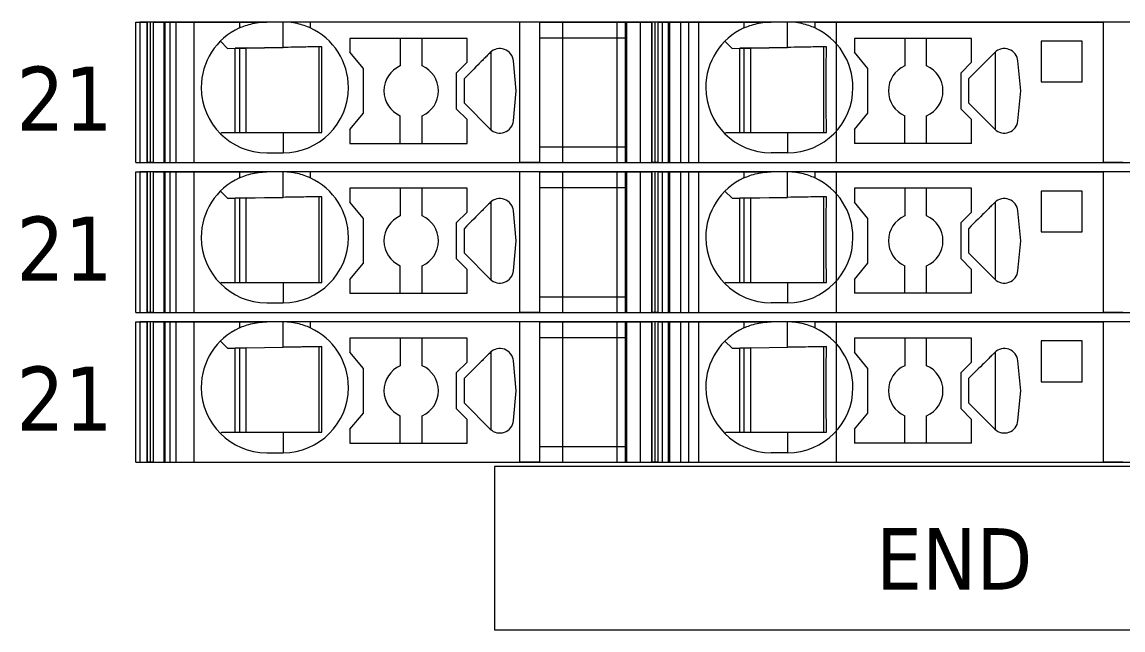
# Model space of a CAD drawing. Header units: millimetres. Extents: x 0 to 1680, y 0 to 1188.
# Drawn here: x 868.68 to 909.05, y 258.7 to 281 of the extents above; entities that cross this region are included whole.
import ezdxf
from ezdxf.enums import TextEntityAlignment as Align

# ---------------------------------------------------------------- set-up
doc = ezdxf.new("R2010")
doc.units = ezdxf.units.MM
for name, color, linetype, lineweight in [('EPLAN100', 7, 'Continuous', 13), ('EPLAN108', 5, 'Continuous', 9), ('EPLAN309', 5, 'Continuous', 5), ('EPLAN493', 5, 'Continuous', 5), ('MAIN-1', 7, 'Continuous', 5), ('MAIN-2', 7, 'Continuous', 5)]:
    doc.layers.add(name, color=color, linetype=linetype, lineweight=lineweight)
doc.styles.add('Tahoma', font='')
doc.styles.get('Tahoma').set_extended_font_data('Tahoma')

# ---------------------------------------------------------------- blocks, each defined once
blk = doc.blocks.new('EPLSYM_LibrarySPECIAL_Symbol12_Variant0_Placement8_47')
at = {"layer": 'EPLAN309', "lineweight": 13, "ltscale": 16}
blk.add_lwpolyline([(0, -5.15), (68.15, -5.15), (68.15, 0), (0, 0)], close=True, dxfattribs=at)
at = {"layer": 'EPLAN493', "color": 5, "style": 'Tahoma'}
blk.add_attdef('17_20450', text='', height=2.3478, dxfattribs=at).set_placement((0, -21.83478), align=Align.MIDDLE_RIGHT)
blk = doc.blocks.new('EPLSYM_LibrarySPECIAL_Symbol12_Variant0_Placement8_48')
at = {"layer": 'EPLAN309', "lineweight": 13, "ltscale": 16}
blk.add_lwpolyline([(0, -5.15), (68.15, -5.15), (68.15, 0), (0, 0)], close=True, dxfattribs=at)
at = {"layer": 'EPLAN493', "color": 5, "style": 'Tahoma'}
blk.add_attdef('17_20450', text='', height=2.3478, dxfattribs=at).set_placement((0, -21.83478), align=Align.MIDDLE_RIGHT)
blk = doc.blocks.new('EPLSYM_LibrarySPECIAL_Symbol12_Variant0_Placement8_49')
at = {"layer": 'EPLAN309', "lineweight": 13, "ltscale": 16}
blk.add_lwpolyline([(0, -5.15), (68.15, -5.15), (68.15, 0), (0, 0)], close=True, dxfattribs=at)
at = {"layer": 'EPLAN493', "color": 5, "style": 'Tahoma'}
blk.add_attdef('17_20450', text='', height=2.3478, dxfattribs=at).set_placement((0, -21.83478), align=Align.MIDDLE_RIGHT)

msp = doc.modelspace()

# ---------------------------------------------------------------- linework, layer by layer
at = {"layer": 'EPLAN100', "lineweight": 0, "ltscale": 6}
msp.add_lwpolyline([(886, 258.7), (924, 258.7), (924, 264.7), (886, 264.7)], close=True, dxfattribs=at)
at = {"layer": 'MAIN-1'}
for p, q in [((872.85, 281), (873.284, 281)), ((872.85, 275.85), (872.85, 281)), ((873.393, 281), (873.284, 281)), ((873.284, 275.85), (873.284, 281)), ((873.501, 281), (873.393, 281)), ((873.393, 275.85), (873.393, 281)), ((873.501, 281), (876.65, 281)), ((873.501, 275.85), (873.501, 281)), ((876.65, 281), (877.65, 281)), ((876.65, 281), (876.65, 280.782)), ((877.346, 280.981), (877.421, 280.989)), ((877.421, 280.989), (877.497, 280.995)), ((877.497, 280.995), (877.573, 280.999)), ((877.573, 280.999), (877.65, 281)), ((878.25, 281), (877.65, 281)), ((878.327, 280.999), (878.25, 281)), ((879.25, 281), (878.25, 281)), ((878.25, 280.068), (878.25, 281)), ((878.403, 280.995), (878.327, 280.999)), ((878.479, 280.989), (878.403, 280.995)), ((878.554, 280.981), (878.479, 280.989)), ((886.932, 281), (879.25, 281)), ((879.25, 281), (879.25, 280.782)), ((887.65, 281), (886.932, 281)), ((886.932, 275.85), (886.932, 281)), ((887.65, 281), (890.8, 281)), ((887.65, 281), (887.65, 275.85)), ((890.8, 281), (891.35, 281)), ((890.8, 281), (890.8, 275.85)), ((891.35, 281), (891.784, 281)), ((891.35, 281), (891.35, 275.85)), ((891.893, 281), (891.784, 281)), ((891.784, 275.85), (891.784, 281)), ((892.001, 281), (891.893, 281)), ((891.893, 275.85), (891.893, 281)), ((892.001, 281), (895.15, 281)), ((892.001, 275.85), (892.001, 281)), ((895.15, 281), (896.15, 281)), ((895.15, 281), (895.15, 280.782)), ((895.846, 280.981), (895.921, 280.989)), ((895.921, 280.989), (895.997, 280.995)), ((895.997, 280.995), (896.073, 280.999)), ((896.073, 280.999), (896.15, 281)), ((896.75, 281), (896.15, 281)), ((896.827, 280.999), (896.75, 281)), ((897.75, 281), (896.75, 281)), ((896.75, 280.068), (896.75, 281)), ((896.903, 280.995), (896.827, 280.999)), ((896.979, 280.989), (896.903, 280.995)), ((897.054, 280.981), (896.979, 280.989)), ((897.75, 281), (908.332, 281)), ((897.75, 281), (897.75, 280.782)), ((909.05, 281), (908.332, 281)), ((908.332, 275.85), (908.332, 281)), ((876.65, 280.782), (876.702, 280.805)), ((876.702, 280.805), (876.756, 280.827)), ((876.756, 280.827), (876.813, 280.849)), ((876.813, 280.849), (876.872, 280.87)), ((876.872, 280.87), (876.933, 280.89)), ((876.933, 280.89), (876.997, 280.909)), ((876.997, 280.909), (877.063, 280.927)), ((877.063, 280.927), (877.131, 280.943)), ((877.131, 280.943), (877.201, 280.958)), ((877.201, 280.958), (877.272, 280.97)), ((877.272, 280.97), (877.346, 280.981)), ((878.628, 280.97), (878.554, 280.981)), ((878.699, 280.958), (878.628, 280.97)), ((878.769, 280.943), (878.699, 280.958)), ((878.837, 280.927), (878.769, 280.943)), ((878.903, 280.909), (878.837, 280.927)), ((878.967, 280.89), (878.903, 280.909)), ((879.028, 280.87), (878.967, 280.89)), ((879.087, 280.849), (879.028, 280.87)), ((879.144, 280.827), (879.087, 280.849)), ((879.198, 280.805), (879.144, 280.827)), ((879.25, 280.782), (879.198, 280.805)), ((895.15, 280.782), (895.202, 280.805)), ((895.202, 280.805), (895.256, 280.827)), ((895.256, 280.827), (895.313, 280.849)), ((895.313, 280.849), (895.372, 280.87)), ((895.372, 280.87), (895.433, 280.89)), ((895.433, 280.89), (895.497, 280.909)), ((895.497, 280.909), (895.563, 280.927)), ((895.563, 280.927), (895.631, 280.943)), ((895.631, 280.943), (895.701, 280.958)), ((895.701, 280.958), (895.772, 280.97)), ((895.772, 280.97), (895.846, 280.981)), ((897.128, 280.97), (897.054, 280.981)), ((897.199, 280.958), (897.128, 280.97)), ((897.269, 280.943), (897.199, 280.958)), ((897.337, 280.927), (897.269, 280.943)), ((897.403, 280.909), (897.337, 280.927)), ((897.467, 280.89), (897.403, 280.909)), ((897.528, 280.87), (897.467, 280.89)), ((897.587, 280.849), (897.528, 280.87)), ((897.644, 280.827), (897.587, 280.849)), ((897.698, 280.805), (897.644, 280.827)), ((897.75, 280.782), (897.698, 280.805)), ((875.953, 280.297), (876.217, 280.033)), ((880.7, 280.4), (880.7, 279.889)), ((885, 280.4), (880.7, 280.4)), ((882.55, 280.4), (882.55, 279.392)), ((883.35, 279.392), (883.35, 280.4)), ((885, 279.529), (885, 280.4)), ((887.65, 280.425), (890.8, 280.425)), ((894.453, 280.297), (894.717, 280.033)), ((899.2, 280.4), (899.2, 279.889)), ((903.5, 280.4), (899.2, 280.4)), ((901.05, 280.4), (901.05, 279.392)), ((901.85, 279.392), (901.85, 280.4)), ((903.5, 279.529), (903.5, 280.4)), ((906.05, 280.3), (906.05, 278.8)), ((907.55, 280.3), (906.05, 280.3)), ((907.55, 278.8), (907.55, 280.3)), ((876.217, 280.033), (878.25, 280.068)), ((876.5, 276.95), (876.5, 280.038)), ((876.65, 280.04), (876.65, 276.95)), ((876.9, 276.95), (876.9, 280.045)), ((878.345, 280.07), (878.25, 280.068)), ((878.438, 280.071), (878.345, 280.07)), ((878.53, 280.073), (878.438, 280.071)), ((878.618, 280.075), (878.53, 280.073)), ((878.703, 280.076), (878.618, 280.075)), ((878.786, 280.077), (878.703, 280.076)), ((878.865, 280.079), (878.786, 280.077)), ((878.943, 280.08), (878.865, 280.079)), ((879.017, 280.081), (878.943, 280.08)), ((879.09, 280.082), (879.017, 280.081)), ((879.16, 280.084), (879.09, 280.082)), ((879.229, 280.085), (879.16, 280.084)), ((879.297, 280.086), (879.229, 280.085)), ((879.363, 280.087), (879.297, 280.086)), ((879.428, 280.088), (879.363, 280.087)), ((879.491, 280.089), (879.428, 280.088)), ((879.554, 280.09), (879.491, 280.089)), ((879.615, 280.091), (879.554, 280.09)), ((879.579, 276.95), (879.579, 280.091)), ((879.676, 280.092), (879.615, 280.091)), ((879.673, 279.803), (879.674, 279.877)), ((879.673, 279.727), (879.673, 279.803)), ((879.674, 279.877), (879.675, 279.95)), ((879.675, 279.95), (879.676, 280.022)), ((879.676, 280.022), (879.676, 280.092)), ((881.2, 279.293), (880.7, 279.889)), ((885.752, 279.785), (885.721, 279.753)), ((885.784, 279.816), (885.752, 279.785)), ((885.815, 279.847), (885.784, 279.816)), ((885.846, 279.879), (885.815, 279.847)), ((885.867, 279.898), (885.867, 277.052)), ((894.717, 280.033), (896.75, 280.068)), ((895, 276.95), (895, 280.038)), ((895.15, 280.04), (895.15, 276.95)), ((895.4, 276.95), (895.4, 280.045)), ((896.87, 280.07), (896.75, 280.068)), ((896.987, 280.072), (896.87, 280.07)), ((897.1, 280.074), (896.987, 280.072)), ((897.209, 280.076), (897.1, 280.074)), ((897.313, 280.078), (897.209, 280.076)), ((897.412, 280.079), (897.313, 280.078)), ((897.507, 280.081), (897.412, 280.079)), ((897.599, 280.083), (897.507, 280.081)), ((897.688, 280.084), (897.599, 280.083)), ((897.774, 280.086), (897.688, 280.084)), ((897.858, 280.087), (897.774, 280.086)), ((897.94, 280.088), (897.858, 280.087)), ((898.02, 280.09), (897.94, 280.088)), ((898.099, 280.091), (898.02, 280.09)), ((898.079, 276.95), (898.079, 280.091)), ((898.176, 280.092), (898.099, 280.091)), ((898.173, 279.803), (898.174, 279.877)), ((898.173, 279.727), (898.173, 279.803)), ((898.174, 279.877), (898.175, 279.95)), ((898.175, 279.95), (898.176, 280.022)), ((898.176, 280.022), (898.176, 280.092)), ((899.7, 279.293), (899.2, 279.889)), ((904.252, 279.785), (904.221, 279.753)), ((904.284, 279.816), (904.252, 279.785)), ((904.315, 279.847), (904.284, 279.816)), ((904.346, 279.879), (904.315, 279.847)), ((904.367, 279.898), (904.367, 277.052)), ((879.669, 279.317), (879.67, 279.404)), ((879.67, 279.488), (879.671, 279.57)), ((879.67, 279.404), (879.67, 279.488)), ((879.671, 279.57), (879.672, 279.649)), ((879.672, 279.649), (879.673, 279.727)), ((884.6, 279.129), (885, 279.529)), ((885.402, 279.434), (885.323, 279.356)), ((885.443, 279.475), (885.402, 279.434)), ((885.483, 279.515), (885.443, 279.475)), ((885.521, 279.553), (885.483, 279.515)), ((885.558, 279.59), (885.521, 279.553)), ((885.594, 279.626), (885.558, 279.59)), ((885.627, 279.659), (885.594, 279.626)), ((885.658, 279.691), (885.627, 279.659)), ((885.69, 279.722), (885.658, 279.691)), ((885.721, 279.753), (885.69, 279.722)), ((886.802, 278.475), (886.698, 279.572)), ((898.169, 279.317), (898.17, 279.404)), ((898.17, 279.488), (898.171, 279.57)), ((898.17, 279.404), (898.17, 279.488)), ((898.171, 279.57), (898.172, 279.649)), ((898.172, 279.649), (898.173, 279.727)), ((903.1, 279.129), (903.5, 279.529)), ((903.902, 279.434), (903.823, 279.356)), ((903.943, 279.475), (903.902, 279.434)), ((903.983, 279.515), (903.943, 279.475)), ((904.021, 279.553), (903.983, 279.515)), ((904.058, 279.59), (904.021, 279.553)), ((904.094, 279.626), (904.058, 279.59)), ((904.127, 279.659), (904.094, 279.626)), ((904.158, 279.691), (904.127, 279.659)), ((904.19, 279.722), (904.158, 279.691)), ((904.221, 279.753), (904.19, 279.722)), ((905.302, 278.475), (905.198, 279.572)), ((879.667, 278.931), (879.668, 279.034)), ((879.668, 279.132), (879.669, 279.226)), ((879.668, 279.034), (879.668, 279.132)), ((879.669, 279.226), (879.669, 279.317)), ((881.2, 277.657), (881.2, 279.293)), ((884.6, 279.129), (884.6, 277.821)), ((884.986, 279.018), (884.9, 278.932)), ((885.072, 279.104), (884.986, 279.018)), ((885.158, 279.19), (885.072, 279.104)), ((885.242, 279.274), (885.158, 279.19)), ((885.323, 279.356), (885.242, 279.274)), ((898.167, 278.931), (898.168, 279.034)), ((898.168, 279.132), (898.169, 279.226)), ((898.168, 279.034), (898.168, 279.132)), ((898.169, 279.226), (898.169, 279.317)), ((899.7, 277.657), (899.7, 279.293)), ((903.1, 279.129), (903.1, 277.821)), ((903.486, 279.018), (903.4, 278.932)), ((903.572, 279.104), (903.486, 279.018)), ((903.658, 279.19), (903.572, 279.104)), ((903.742, 279.274), (903.658, 279.19)), ((903.823, 279.356), (903.742, 279.274)), ((879.667, 278.824), (879.667, 278.931)), ((879.667, 278.713), (879.667, 278.824)), ((879.667, 278.6), (879.667, 278.713)), ((879.667, 278.479), (879.667, 278.6)), ((884.9, 278.802), (884.9, 278.932)), ((884.9, 278.671), (884.9, 278.802)), ((884.9, 278.54), (884.9, 278.671)), ((898.167, 278.824), (898.167, 278.931)), ((898.167, 278.713), (898.167, 278.824)), ((898.167, 278.6), (898.167, 278.713)), ((898.167, 278.479), (898.167, 278.6)), ((903.4, 278.802), (903.4, 278.932)), ((903.4, 278.671), (903.4, 278.802)), ((903.4, 278.54), (903.4, 278.671)), ((906.05, 278.8), (907.55, 278.8)), ((879.667, 278.361), (879.667, 278.479)), ((879.667, 278.247), (879.667, 278.361)), ((879.668, 278.138), (879.667, 278.247)), ((884.9, 278.41), (884.9, 278.54)), ((884.9, 278.279), (884.9, 278.41)), ((884.9, 278.148), (884.9, 278.279)), ((886.698, 277.378), (886.802, 278.475)), ((898.167, 278.361), (898.167, 278.479)), ((898.167, 278.247), (898.167, 278.361)), ((898.168, 278.138), (898.167, 278.247)), ((903.4, 278.41), (903.4, 278.54)), ((903.4, 278.279), (903.4, 278.41)), ((903.4, 278.148), (903.4, 278.279)), ((905.198, 277.378), (905.302, 278.475)), ((879.668, 278.034), (879.668, 278.138)), ((879.669, 277.934), (879.668, 278.034)), ((879.669, 277.839), (879.669, 277.934)), ((879.67, 277.748), (879.669, 277.839)), ((885, 277.421), (884.6, 277.821)), ((884.9, 278.018), (884.9, 278.148)), ((884.9, 278.018), (885.846, 277.071)), ((898.168, 278.034), (898.168, 278.138)), ((898.169, 277.934), (898.168, 278.034)), ((898.169, 277.839), (898.169, 277.934)), ((898.17, 277.748), (898.169, 277.839)), ((903.5, 277.421), (903.1, 277.821)), ((903.4, 278.018), (903.4, 278.148)), ((903.4, 278.018), (904.346, 277.071)), ((879.671, 277.659), (879.67, 277.748)), ((879.672, 277.573), (879.671, 277.659)), ((879.672, 277.49), (879.672, 277.573)), ((879.673, 277.408), (879.672, 277.49)), ((879.674, 277.329), (879.673, 277.408)), ((880.7, 277.061), (881.2, 277.657)), ((882.55, 276.55), (882.55, 277.558)), ((883.35, 276.55), (883.35, 277.558)), ((885, 276.55), (885, 277.421)), ((898.171, 277.659), (898.17, 277.748)), ((898.172, 277.573), (898.171, 277.659)), ((898.172, 277.49), (898.172, 277.573)), ((898.173, 277.408), (898.172, 277.49)), ((898.174, 277.329), (898.173, 277.408)), ((899.2, 277.061), (899.7, 277.657)), ((901.05, 276.55), (901.05, 277.558)), ((901.85, 276.55), (901.85, 277.558)), ((903.5, 276.55), (903.5, 277.421)), ((876, 276.95), (875.953, 276.903)), ((876, 276.95), (878.25, 276.95)), ((878.25, 276.95), (878.342, 276.95)), ((878.25, 276.95), (878.25, 276.2)), ((878.342, 276.95), (878.433, 276.95)), ((878.433, 276.95), (878.523, 276.95)), ((878.523, 276.95), (878.61, 276.95)), ((878.61, 276.95), (878.695, 276.95)), ((878.695, 276.95), (878.778, 276.95)), ((878.778, 276.95), (878.858, 276.95)), ((878.858, 276.95), (878.936, 276.95)), ((878.936, 276.95), (879.011, 276.95)), ((879.011, 276.95), (879.085, 276.95)), ((879.085, 276.95), (879.157, 276.95)), ((879.157, 276.95), (879.226, 276.95)), ((879.226, 276.95), (879.295, 276.95)), ((879.295, 276.95), (879.361, 276.95)), ((879.361, 276.95), (879.427, 276.95)), ((879.427, 276.95), (879.491, 276.95)), ((879.491, 276.95), (879.555, 276.95)), ((879.555, 276.95), (879.617, 276.95)), ((879.617, 276.95), (879.678, 276.95)), ((879.675, 277.25), (879.674, 277.329)), ((879.676, 277.174), (879.675, 277.25)), ((879.676, 277.098), (879.676, 277.174)), ((879.677, 277.024), (879.676, 277.098)), ((879.678, 276.95), (879.677, 277.024)), ((880.7, 277.061), (880.7, 276.55)), ((894.5, 276.95), (894.453, 276.903)), ((894.5, 276.95), (896.75, 276.95)), ((896.75, 276.95), (896.842, 276.95)), ((896.75, 276.95), (896.75, 276.2)), ((896.842, 276.95), (896.933, 276.95)), ((896.933, 276.95), (897.023, 276.95)), ((897.023, 276.95), (897.11, 276.95)), ((897.11, 276.95), (897.195, 276.95)), ((897.195, 276.95), (897.278, 276.95)), ((897.278, 276.95), (897.358, 276.95)), ((897.358, 276.95), (897.436, 276.95)), ((897.436, 276.95), (897.511, 276.95)), ((897.511, 276.95), (897.585, 276.95)), ((897.585, 276.95), (897.657, 276.95)), ((897.657, 276.95), (897.726, 276.95)), ((897.726, 276.95), (897.795, 276.95)), ((897.795, 276.95), (897.861, 276.95)), ((897.861, 276.95), (897.927, 276.95)), ((897.927, 276.95), (897.991, 276.95)), ((897.991, 276.95), (898.055, 276.95)), ((898.055, 276.95), (898.117, 276.95)), ((898.117, 276.95), (898.178, 276.95)), ((898.175, 277.25), (898.174, 277.329)), ((898.176, 277.174), (898.175, 277.25)), ((898.176, 277.098), (898.176, 277.174)), ((898.177, 277.024), (898.176, 277.098)), ((898.178, 276.95), (898.177, 277.024)), ((899.2, 277.061), (899.2, 276.55)), ((880.7, 276.55), (885, 276.55)), ((903.5, 276.55), (899.2, 276.55)), ((877.65, 276.2), (878.25, 276.2)), ((887.65, 276.425), (890.8, 276.425)), ((896.75, 276.2), (896.15, 276.2)), ((872.85, 275.85), (873.284, 275.85)), ((873.393, 275.85), (873.284, 275.85)), ((873.501, 275.85), (873.393, 275.85)), ((873.501, 275.85), (886.932, 275.85)), ((887.65, 275.85), (886.932, 275.85)), ((887.65, 275.85), (890.8, 275.85)), ((890.8, 275.85), (891.35, 275.85)), ((891.35, 275.85), (891.784, 275.85)), ((891.893, 275.85), (891.784, 275.85)), ((892.001, 275.85), (891.893, 275.85)), ((892.001, 275.85), (908.332, 275.85)), ((909.05, 275.85), (908.332, 275.85)), ((872.85, 275.5), (873.284, 275.5)), ((872.85, 270.35), (872.85, 275.5)), ((873.393, 275.5), (873.284, 275.5)), ((873.284, 270.35), (873.284, 275.5)), ((873.501, 275.5), (873.393, 275.5)), ((873.393, 270.35), (873.393, 275.5)), ((873.501, 275.5), (876.65, 275.5)), ((873.501, 270.35), (873.501, 275.5)), ((876.65, 275.5), (877.65, 275.5)), ((876.65, 275.5), (876.65, 275.282)), ((876.756, 275.327), (876.813, 275.349)), ((876.813, 275.349), (876.872, 275.37)), ((876.872, 275.37), (876.933, 275.39)), ((876.933, 275.39), (876.997, 275.409)), ((876.997, 275.409), (877.063, 275.427)), ((877.063, 275.427), (877.131, 275.443)), ((877.131, 275.443), (877.201, 275.458)), ((877.201, 275.458), (877.272, 275.47)), ((877.272, 275.47), (877.346, 275.481)), ((877.346, 275.481), (877.421, 275.489)), ((877.421, 275.489), (877.497, 275.495)), ((877.497, 275.495), (877.573, 275.499)), ((877.573, 275.499), (877.65, 275.5)), ((878.25, 275.5), (877.65, 275.5)), ((878.327, 275.499), (878.25, 275.5)), ((879.25, 275.5), (878.25, 275.5)), ((878.25, 274.568), (878.25, 275.5)), ((878.403, 275.495), (878.327, 275.499)), ((878.479, 275.489), (878.403, 275.495)), ((878.554, 275.481), (878.479, 275.489)), ((878.628, 275.47), (878.554, 275.481)), ((878.699, 275.458), (878.628, 275.47)), ((878.769, 275.443), (878.699, 275.458)), ((878.837, 275.427), (878.769, 275.443)), ((878.903, 275.409), (878.837, 275.427)), ((878.967, 275.39), (878.903, 275.409)), ((879.028, 275.37), (878.967, 275.39)), ((879.087, 275.349), (879.028, 275.37)), ((879.144, 275.327), (879.087, 275.349)), ((886.932, 275.5), (879.25, 275.5)), ((879.25, 275.5), (879.25, 275.282)), ((887.65, 275.5), (886.932, 275.5)), ((886.932, 270.35), (886.932, 275.5)), ((887.65, 275.5), (890.8, 275.5)), ((887.65, 275.5), (887.65, 270.35)), ((890.8, 275.5), (891.35, 275.5)), ((890.8, 275.5), (890.8, 270.35)), ((891.35, 275.5), (891.784, 275.5)), ((891.35, 275.5), (891.35, 270.35)), ((891.893, 275.5), (891.784, 275.5)), ((891.784, 270.35), (891.784, 275.5)), ((892.001, 275.5), (891.893, 275.5)), ((891.893, 270.35), (891.893, 275.5)), ((892.001, 275.5), (895.15, 275.5)), ((892.001, 270.35), (892.001, 275.5)), ((895.15, 275.5), (896.15, 275.5)), ((895.15, 275.5), (895.15, 275.282)), ((895.256, 275.327), (895.313, 275.349)), ((895.313, 275.349), (895.372, 275.37)), ((895.372, 275.37), (895.433, 275.39)), ((895.433, 275.39), (895.497, 275.409)), ((895.497, 275.409), (895.563, 275.427)), ((895.563, 275.427), (895.631, 275.443)), ((895.631, 275.443), (895.701, 275.458)), ((895.701, 275.458), (895.772, 275.47)), ((895.772, 275.47), (895.846, 275.481)), ((895.846, 275.481), (895.921, 275.489)), ((895.921, 275.489), (895.997, 275.495)), ((895.997, 275.495), (896.073, 275.499)), ((896.073, 275.499), (896.15, 275.5)), ((896.75, 275.5), (896.15, 275.5)), ((896.827, 275.499), (896.75, 275.5)), ((897.75, 275.5), (896.75, 275.5)), ((896.75, 274.568), (896.75, 275.5)), ((896.903, 275.495), (896.827, 275.499)), ((896.979, 275.489), (896.903, 275.495)), ((897.054, 275.481), (896.979, 275.489)), ((897.128, 275.47), (897.054, 275.481)), ((897.199, 275.458), (897.128, 275.47)), ((897.269, 275.443), (897.199, 275.458)), ((897.337, 275.427), (897.269, 275.443)), ((897.403, 275.409), (897.337, 275.427)), ((897.467, 275.39), (897.403, 275.409)), ((897.528, 275.37), (897.467, 275.39)), ((897.587, 275.349), (897.528, 275.37)), ((897.644, 275.327), (897.587, 275.349)), ((897.75, 275.5), (908.332, 275.5)), ((897.75, 275.5), (897.75, 275.282)), ((909.05, 275.5), (908.332, 275.5)), ((908.332, 270.35), (908.332, 275.5)), ((876.65, 275.282), (876.702, 275.305)), ((876.702, 275.305), (876.756, 275.327)), ((879.198, 275.305), (879.144, 275.327)), ((879.25, 275.282), (879.198, 275.305)), ((895.15, 275.282), (895.202, 275.305)), ((895.202, 275.305), (895.256, 275.327)), ((897.698, 275.305), (897.644, 275.327)), ((897.75, 275.282), (897.698, 275.305)), ((875.953, 274.797), (876.217, 274.533)), ((876.217, 274.533), (878.25, 274.568)), ((876.5, 271.45), (876.5, 274.538)), ((876.65, 274.54), (876.65, 271.45)), ((876.9, 271.45), (876.9, 274.545)), ((878.345, 274.57), (878.25, 274.568)), ((878.438, 274.571), (878.345, 274.57)), ((878.53, 274.573), (878.438, 274.571)), ((878.618, 274.575), (878.53, 274.573)), ((878.703, 274.576), (878.618, 274.575)), ((878.786, 274.577), (878.703, 274.576)), ((878.865, 274.579), (878.786, 274.577)), ((878.943, 274.58), (878.865, 274.579)), ((879.017, 274.581), (878.943, 274.58)), ((879.09, 274.582), (879.017, 274.581)), ((879.16, 274.584), (879.09, 274.582)), ((879.229, 274.585), (879.16, 274.584)), ((879.297, 274.586), (879.229, 274.585)), ((879.363, 274.587), (879.297, 274.586)), ((879.428, 274.588), (879.363, 274.587)), ((879.491, 274.589), (879.428, 274.588)), ((879.554, 274.59), (879.491, 274.589)), ((879.615, 274.591), (879.554, 274.59)), ((879.579, 271.45), (879.579, 274.591)), ((879.676, 274.592), (879.615, 274.591)), ((879.676, 274.522), (879.676, 274.592)), ((880.7, 274.9), (880.7, 274.389)), ((885, 274.9), (880.7, 274.9)), ((882.55, 274.9), (882.55, 273.892)), ((883.35, 273.892), (883.35, 274.9)), ((885, 274.029), (885, 274.9)), ((887.65, 274.925), (890.8, 274.925)), ((894.453, 274.797), (894.717, 274.533)), ((894.717, 274.533), (896.75, 274.568)), ((895, 271.45), (895, 274.538)), ((895.15, 274.54), (895.15, 271.45)), ((895.4, 271.45), (895.4, 274.545)), ((896.87, 274.57), (896.75, 274.568)), ((896.987, 274.572), (896.87, 274.57)), ((897.1, 274.574), (896.987, 274.572)), ((897.209, 274.576), (897.1, 274.574)), ((897.313, 274.578), (897.209, 274.576)), ((897.412, 274.579), (897.313, 274.578)), ((897.507, 274.581), (897.412, 274.579)), ((897.599, 274.583), (897.507, 274.581)), ((897.688, 274.584), (897.599, 274.583)), ((897.774, 274.586), (897.688, 274.584)), ((897.858, 274.587), (897.774, 274.586)), ((897.94, 274.588), (897.858, 274.587)), ((898.02, 274.59), (897.94, 274.588)), ((898.099, 274.591), (898.02, 274.59)), ((898.079, 271.45), (898.079, 274.591)), ((898.176, 274.592), (898.099, 274.591)), ((898.176, 274.522), (898.176, 274.592)), ((899.2, 274.9), (899.2, 274.389)), ((903.5, 274.9), (899.2, 274.9)), ((901.05, 274.9), (901.05, 273.892)), ((901.85, 273.892), (901.85, 274.9)), ((903.5, 274.029), (903.5, 274.9)), ((906.05, 274.8), (906.05, 273.3)), ((907.55, 274.8), (906.05, 274.8)), ((907.55, 273.3), (907.55, 274.8)), ((879.671, 274.07), (879.672, 274.149)), ((879.672, 274.149), (879.673, 274.227)), ((879.673, 274.303), (879.674, 274.377)), ((879.673, 274.227), (879.673, 274.303)), ((879.674, 274.377), (879.675, 274.45)), ((879.675, 274.45), (879.676, 274.522)), ((881.2, 273.793), (880.7, 274.389)), ((885.594, 274.126), (885.558, 274.09)), ((885.627, 274.159), (885.594, 274.126)), ((885.658, 274.191), (885.627, 274.159)), ((885.69, 274.222), (885.658, 274.191)), ((885.721, 274.253), (885.69, 274.222)), ((885.752, 274.285), (885.721, 274.253)), ((885.784, 274.316), (885.752, 274.285)), ((885.815, 274.347), (885.784, 274.316)), ((885.846, 274.379), (885.815, 274.347)), ((885.867, 274.398), (885.867, 271.552)), ((898.171, 274.07), (898.172, 274.149)), ((898.172, 274.149), (898.173, 274.227)), ((898.173, 274.303), (898.174, 274.377)), ((898.173, 274.227), (898.173, 274.303)), ((898.174, 274.377), (898.175, 274.45)), ((898.175, 274.45), (898.176, 274.522)), ((899.7, 273.793), (899.2, 274.389)), ((904.094, 274.126), (904.058, 274.09)), ((904.127, 274.159), (904.094, 274.126)), ((904.158, 274.191), (904.127, 274.159)), ((904.19, 274.222), (904.158, 274.191)), ((904.221, 274.253), (904.19, 274.222)), ((904.252, 274.285), (904.221, 274.253)), ((904.284, 274.316), (904.252, 274.285)), ((904.315, 274.347), (904.284, 274.316)), ((904.346, 274.379), (904.315, 274.347)), ((904.367, 274.398), (904.367, 271.552)), ((879.668, 273.632), (879.669, 273.726)), ((879.669, 273.817), (879.67, 273.904)), ((879.669, 273.726), (879.669, 273.817)), ((879.67, 273.988), (879.671, 274.07)), ((879.67, 273.904), (879.67, 273.988)), ((881.2, 272.157), (881.2, 273.793)), ((884.6, 273.629), (885, 274.029)), ((885.242, 273.774), (885.158, 273.69)), ((885.323, 273.856), (885.242, 273.774)), ((885.402, 273.934), (885.323, 273.856)), ((885.443, 273.975), (885.402, 273.934)), ((885.483, 274.015), (885.443, 273.975)), ((885.521, 274.053), (885.483, 274.015)), ((885.558, 274.09), (885.521, 274.053)), ((886.802, 272.975), (886.698, 274.072)), ((898.168, 273.632), (898.169, 273.726)), ((898.169, 273.817), (898.17, 273.904)), ((898.169, 273.726), (898.169, 273.817)), ((898.17, 273.988), (898.171, 274.07)), ((898.17, 273.904), (898.17, 273.988)), ((899.7, 272.157), (899.7, 273.793)), ((903.1, 273.629), (903.5, 274.029)), ((903.742, 273.774), (903.658, 273.69)), ((903.823, 273.856), (903.742, 273.774)), ((903.902, 273.934), (903.823, 273.856)), ((903.943, 273.975), (903.902, 273.934)), ((903.983, 274.015), (903.943, 273.975)), ((904.021, 274.053), (903.983, 274.015)), ((904.058, 274.09), (904.021, 274.053)), ((905.302, 272.975), (905.198, 274.072)), ((879.667, 273.431), (879.668, 273.534)), ((879.667, 273.324), (879.667, 273.431)), ((879.667, 273.213), (879.667, 273.324)), ((879.668, 273.534), (879.668, 273.632)), ((884.6, 273.629), (884.6, 272.321)), ((884.986, 273.518), (884.9, 273.432)), ((884.9, 273.302), (884.9, 273.432)), ((885.072, 273.604), (884.986, 273.518)), ((885.158, 273.69), (885.072, 273.604)), ((898.167, 273.431), (898.168, 273.534)), ((898.167, 273.324), (898.167, 273.431)), ((898.167, 273.213), (898.167, 273.324)), ((898.168, 273.534), (898.168, 273.632)), ((903.1, 273.629), (903.1, 272.321)), ((903.486, 273.518), (903.4, 273.432)), ((903.4, 273.302), (903.4, 273.432)), ((903.572, 273.604), (903.486, 273.518)), ((903.658, 273.69), (903.572, 273.604)), ((879.667, 273.1), (879.667, 273.213)), ((879.667, 272.979), (879.667, 273.1)), ((879.667, 272.861), (879.667, 272.979)), ((884.9, 273.171), (884.9, 273.302)), ((884.9, 273.04), (884.9, 273.171)), ((884.9, 272.91), (884.9, 273.04)), ((886.698, 271.878), (886.802, 272.975)), ((898.167, 273.1), (898.167, 273.213)), ((898.167, 272.979), (898.167, 273.1)), ((898.167, 272.861), (898.167, 272.979)), ((903.4, 273.171), (903.4, 273.302)), ((903.4, 273.04), (903.4, 273.171)), ((903.4, 272.91), (903.4, 273.04)), ((905.198, 271.878), (905.302, 272.975)), ((906.05, 273.3), (907.55, 273.3)), ((879.667, 272.747), (879.667, 272.861)), ((879.668, 272.638), (879.667, 272.747)), ((879.668, 272.534), (879.668, 272.638)), ((879.669, 272.434), (879.668, 272.534)), ((884.9, 272.779), (884.9, 272.91)), ((884.9, 272.648), (884.9, 272.779)), ((884.9, 272.518), (884.9, 272.648)), ((884.9, 272.518), (885.846, 271.571)), ((898.167, 272.747), (898.167, 272.861)), ((898.168, 272.638), (898.167, 272.747)), ((898.168, 272.534), (898.168, 272.638)), ((898.169, 272.434), (898.168, 272.534)), ((903.4, 272.779), (903.4, 272.91)), ((903.4, 272.648), (903.4, 272.779)), ((903.4, 272.518), (903.4, 272.648)), ((903.4, 272.518), (904.346, 271.571)), ((879.669, 272.339), (879.669, 272.434)), ((879.67, 272.248), (879.669, 272.339)), ((879.671, 272.159), (879.67, 272.248)), ((879.672, 272.073), (879.671, 272.159)), ((880.7, 271.561), (881.2, 272.157)), ((885, 271.921), (884.6, 272.321)), ((898.169, 272.339), (898.169, 272.434)), ((898.17, 272.248), (898.169, 272.339)), ((898.171, 272.159), (898.17, 272.248)), ((898.172, 272.073), (898.171, 272.159)), ((899.2, 271.561), (899.7, 272.157)), ((903.5, 271.921), (903.1, 272.321)), ((879.672, 271.99), (879.672, 272.073)), ((879.673, 271.908), (879.672, 271.99)), ((879.674, 271.829), (879.673, 271.908)), ((879.675, 271.75), (879.674, 271.829)), ((879.676, 271.674), (879.675, 271.75)), ((882.55, 271.05), (882.55, 272.058)), ((883.35, 271.05), (883.35, 272.058)), ((885, 271.05), (885, 271.921)), ((898.172, 271.99), (898.172, 272.073)), ((898.173, 271.908), (898.172, 271.99)), ((898.174, 271.829), (898.173, 271.908)), ((898.175, 271.75), (898.174, 271.829)), ((898.176, 271.674), (898.175, 271.75)), ((901.05, 271.05), (901.05, 272.058)), ((901.85, 271.05), (901.85, 272.058)), ((903.5, 271.05), (903.5, 271.921)), ((876, 271.45), (875.953, 271.403)), ((876, 271.45), (878.25, 271.45)), ((878.25, 271.45), (878.342, 271.45)), ((878.25, 271.45), (878.25, 270.7)), ((878.342, 271.45), (878.433, 271.45)), ((878.433, 271.45), (878.523, 271.45)), ((878.523, 271.45), (878.61, 271.45)), ((878.61, 271.45), (878.695, 271.45)), ((878.695, 271.45), (878.778, 271.45)), ((878.778, 271.45), (878.858, 271.45)), ((878.858, 271.45), (878.936, 271.45)), ((878.936, 271.45), (879.011, 271.45)), ((879.011, 271.45), (879.085, 271.45)), ((879.085, 271.45), (879.157, 271.45)), ((879.157, 271.45), (879.226, 271.45)), ((879.226, 271.45), (879.295, 271.45)), ((879.295, 271.45), (879.361, 271.45)), ((879.361, 271.45), (879.427, 271.45)), ((879.427, 271.45), (879.491, 271.45)), ((879.491, 271.45), (879.555, 271.45)), ((879.555, 271.45), (879.617, 271.45)), ((879.617, 271.45), (879.678, 271.45)), ((879.676, 271.598), (879.676, 271.674)), ((879.677, 271.524), (879.676, 271.598)), ((879.678, 271.45), (879.677, 271.524)), ((880.7, 271.561), (880.7, 271.05)), ((894.5, 271.45), (894.453, 271.403)), ((894.5, 271.45), (896.75, 271.45)), ((896.75, 271.45), (896.842, 271.45)), ((896.75, 271.45), (896.75, 270.7)), ((896.842, 271.45), (896.933, 271.45)), ((896.933, 271.45), (897.023, 271.45)), ((897.023, 271.45), (897.11, 271.45)), ((897.11, 271.45), (897.195, 271.45)), ((897.195, 271.45), (897.278, 271.45)), ((897.278, 271.45), (897.358, 271.45)), ((897.358, 271.45), (897.436, 271.45)), ((897.436, 271.45), (897.511, 271.45)), ((897.511, 271.45), (897.585, 271.45)), ((897.585, 271.45), (897.657, 271.45)), ((897.657, 271.45), (897.726, 271.45)), ((897.726, 271.45), (897.795, 271.45)), ((897.795, 271.45), (897.861, 271.45)), ((897.861, 271.45), (897.927, 271.45)), ((897.927, 271.45), (897.991, 271.45)), ((897.991, 271.45), (898.055, 271.45)), ((898.055, 271.45), (898.117, 271.45)), ((898.117, 271.45), (898.178, 271.45)), ((898.176, 271.598), (898.176, 271.674)), ((898.177, 271.524), (898.176, 271.598)), ((898.178, 271.45), (898.177, 271.524)), ((899.2, 271.561), (899.2, 271.05)), ((880.7, 271.05), (885, 271.05)), ((887.65, 270.925), (890.8, 270.925)), ((903.5, 271.05), (899.2, 271.05)), ((877.65, 270.7), (878.25, 270.7)), ((896.75, 270.7), (896.15, 270.7)), ((872.85, 270.35), (873.284, 270.35)), ((873.393, 270.35), (873.284, 270.35)), ((873.501, 270.35), (873.393, 270.35)), ((873.501, 270.35), (886.932, 270.35)), ((887.65, 270.35), (886.932, 270.35)), ((887.65, 270.35), (890.8, 270.35)), ((890.8, 270.35), (891.35, 270.35)), ((891.35, 270.35), (891.784, 270.35)), ((891.893, 270.35), (891.784, 270.35)), ((892.001, 270.35), (891.893, 270.35)), ((892.001, 270.35), (908.332, 270.35)), ((909.05, 270.35), (908.332, 270.35)), ((872.85, 270), (873.284, 270)), ((872.85, 264.85), (872.85, 270)), ((873.393, 270), (873.284, 270)), ((873.284, 264.85), (873.284, 270)), ((873.501, 270), (873.393, 270)), ((873.393, 264.85), (873.393, 270)), ((873.501, 270), (876.65, 270)), ((873.501, 264.85), (873.501, 270)), ((876.65, 270), (877.65, 270)), ((876.65, 270), (876.65, 269.782)), ((876.65, 269.782), (876.702, 269.805)), ((876.702, 269.805), (876.756, 269.827)), ((876.756, 269.827), (876.813, 269.849)), ((876.813, 269.849), (876.872, 269.87)), ((876.872, 269.87), (876.933, 269.89)), ((876.933, 269.89), (876.997, 269.909)), ((876.997, 269.909), (877.063, 269.927)), ((877.063, 269.927), (877.131, 269.943)), ((877.131, 269.943), (877.201, 269.958)), ((877.201, 269.958), (877.272, 269.97)), ((877.272, 269.97), (877.346, 269.981)), ((877.346, 269.981), (877.421, 269.989)), ((877.421, 269.989), (877.497, 269.995)), ((877.497, 269.995), (877.573, 269.999)), ((877.573, 269.999), (877.65, 270)), ((878.25, 270), (877.65, 270)), ((878.327, 269.999), (878.25, 270)), ((879.25, 270), (878.25, 270)), ((878.25, 269.068), (878.25, 270)), ((878.403, 269.995), (878.327, 269.999)), ((878.479, 269.989), (878.403, 269.995)), ((878.554, 269.981), (878.479, 269.989)), ((878.628, 269.97), (878.554, 269.981)), ((878.699, 269.958), (878.628, 269.97)), ((878.769, 269.943), (878.699, 269.958)), ((878.837, 269.927), (878.769, 269.943)), ((878.903, 269.909), (878.837, 269.927)), ((878.967, 269.89), (878.903, 269.909)), ((879.028, 269.87), (878.967, 269.89)), ((879.087, 269.849), (879.028, 269.87)), ((879.144, 269.827), (879.087, 269.849)), ((879.198, 269.805), (879.144, 269.827)), ((879.25, 269.782), (879.198, 269.805)), ((886.932, 270), (879.25, 270)), ((879.25, 270), (879.25, 269.782)), ((887.65, 270), (886.932, 270)), ((886.932, 264.85), (886.932, 270)), ((887.65, 270), (890.8, 270)), ((887.65, 270), (887.65, 264.85)), ((890.8, 270), (891.35, 270)), ((890.8, 270), (890.8, 264.85)), ((891.35, 270), (891.784, 270)), ((891.35, 270), (891.35, 264.85)), ((891.893, 270), (891.784, 270)), ((891.784, 264.85), (891.784, 270)), ((892.001, 270), (891.893, 270)), ((891.893, 264.85), (891.893, 270)), ((892.001, 270), (895.15, 270)), ((892.001, 264.85), (892.001, 270)), ((895.15, 270), (896.15, 270)), ((895.15, 270), (895.15, 269.782)), ((895.15, 269.782), (895.202, 269.805)), ((895.202, 269.805), (895.256, 269.827)), ((895.256, 269.827), (895.313, 269.849)), ((895.313, 269.849), (895.372, 269.87)), ((895.372, 269.87), (895.433, 269.89)), ((895.433, 269.89), (895.497, 269.909)), ((895.497, 269.909), (895.563, 269.927)), ((895.563, 269.927), (895.631, 269.943)), ((895.631, 269.943), (895.701, 269.958)), ((895.701, 269.958), (895.772, 269.97)), ((895.772, 269.97), (895.846, 269.981)), ((895.846, 269.981), (895.921, 269.989)), ((895.921, 269.989), (895.997, 269.995)), ((895.997, 269.995), (896.073, 269.999)), ((896.073, 269.999), (896.15, 270)), ((896.75, 270), (896.15, 270)), ((896.827, 269.999), (896.75, 270)), ((897.75, 270), (896.75, 270)), ((896.75, 269.068), (896.75, 270)), ((896.903, 269.995), (896.827, 269.999)), ((896.979, 269.989), (896.903, 269.995)), ((897.054, 269.981), (896.979, 269.989)), ((897.128, 269.97), (897.054, 269.981)), ((897.199, 269.958), (897.128, 269.97)), ((897.269, 269.943), (897.199, 269.958)), ((897.337, 269.927), (897.269, 269.943)), ((897.403, 269.909), (897.337, 269.927)), ((897.467, 269.89), (897.403, 269.909)), ((897.528, 269.87), (897.467, 269.89)), ((897.587, 269.849), (897.528, 269.87)), ((897.644, 269.827), (897.587, 269.849)), ((897.698, 269.805), (897.644, 269.827)), ((897.75, 269.782), (897.698, 269.805)), ((897.75, 270), (908.332, 270)), ((897.75, 270), (897.75, 269.782)), ((909.05, 270), (908.332, 270)), ((908.332, 264.85), (908.332, 270)), ((875.953, 269.297), (876.217, 269.033)), ((880.7, 269.4), (880.7, 268.889)), ((885, 269.4), (880.7, 269.4)), ((882.55, 269.4), (882.55, 268.392)), ((883.35, 268.392), (883.35, 269.4)), ((885, 268.529), (885, 269.4)), ((887.65, 269.425), (890.8, 269.425)), ((894.453, 269.297), (894.717, 269.033)), ((899.2, 269.4), (899.2, 268.889)), ((903.5, 269.4), (899.2, 269.4)), ((901.05, 269.4), (901.05, 268.392)), ((901.85, 268.392), (901.85, 269.4)), ((903.5, 268.529), (903.5, 269.4)), ((906.05, 269.3), (906.05, 267.8)), ((907.55, 269.3), (906.05, 269.3)), ((907.55, 267.8), (907.55, 269.3)), ((876.217, 269.033), (878.25, 269.068)), ((876.5, 265.95), (876.5, 269.038)), ((876.65, 269.04), (876.65, 265.95)), ((876.9, 265.95), (876.9, 269.045)), ((878.345, 269.07), (878.25, 269.068)), ((878.438, 269.071), (878.345, 269.07)), ((878.53, 269.073), (878.438, 269.071)), ((878.618, 269.075), (878.53, 269.073)), ((878.703, 269.076), (878.618, 269.075)), ((878.786, 269.077), (878.703, 269.076)), ((878.865, 269.079), (878.786, 269.077)), ((878.943, 269.08), (878.865, 269.079)), ((879.017, 269.081), (878.943, 269.08)), ((879.09, 269.082), (879.017, 269.081)), ((879.16, 269.084), (879.09, 269.082)), ((879.229, 269.085), (879.16, 269.084)), ((879.297, 269.086), (879.229, 269.085)), ((879.363, 269.087), (879.297, 269.086)), ((879.428, 269.088), (879.363, 269.087)), ((879.491, 269.089), (879.428, 269.088)), ((879.554, 269.09), (879.491, 269.089)), ((879.615, 269.091), (879.554, 269.09)), ((879.579, 265.95), (879.579, 269.091)), ((879.676, 269.092), (879.615, 269.091)), ((879.673, 268.803), (879.674, 268.877)), ((879.674, 268.877), (879.675, 268.95)), ((879.675, 268.95), (879.676, 269.022)), ((879.676, 269.022), (879.676, 269.092)), ((881.2, 268.293), (880.7, 268.889)), ((885.846, 268.879), (885.815, 268.847)), ((885.867, 268.898), (885.867, 266.052)), ((894.717, 269.033), (896.75, 269.068)), ((895, 265.95), (895, 269.038)), ((895.15, 269.04), (895.15, 265.95)), ((895.4, 265.95), (895.4, 269.045)), ((896.87, 269.07), (896.75, 269.068)), ((896.987, 269.072), (896.87, 269.07)), ((897.1, 269.074), (896.987, 269.072)), ((897.209, 269.076), (897.1, 269.074)), ((897.313, 269.078), (897.209, 269.076)), ((897.412, 269.079), (897.313, 269.078)), ((897.507, 269.081), (897.412, 269.079)), ((897.599, 269.083), (897.507, 269.081)), ((897.688, 269.084), (897.599, 269.083)), ((897.774, 269.086), (897.688, 269.084)), ((897.858, 269.087), (897.774, 269.086)), ((897.94, 269.088), (897.858, 269.087)), ((898.02, 269.09), (897.94, 269.088)), ((898.099, 269.091), (898.02, 269.09)), ((898.079, 265.95), (898.079, 269.091)), ((898.176, 269.092), (898.099, 269.091)), ((898.173, 268.803), (898.174, 268.877)), ((898.174, 268.877), (898.175, 268.95)), ((898.175, 268.95), (898.176, 269.022)), ((898.176, 269.022), (898.176, 269.092)), ((899.7, 268.293), (899.2, 268.889)), ((904.346, 268.879), (904.315, 268.847)), ((904.367, 268.898), (904.367, 266.052)), ((879.67, 268.488), (879.671, 268.57)), ((879.67, 268.404), (879.67, 268.488)), ((879.671, 268.57), (879.672, 268.649)), ((879.672, 268.649), (879.673, 268.727)), ((879.673, 268.727), (879.673, 268.803)), ((884.6, 268.129), (885, 268.529)), ((885.443, 268.475), (885.402, 268.434)), ((885.483, 268.515), (885.443, 268.475)), ((885.521, 268.553), (885.483, 268.515)), ((885.558, 268.59), (885.521, 268.553)), ((885.594, 268.626), (885.558, 268.59)), ((885.627, 268.659), (885.594, 268.626)), ((885.658, 268.691), (885.627, 268.659)), ((885.69, 268.722), (885.658, 268.691)), ((885.721, 268.753), (885.69, 268.722)), ((885.752, 268.785), (885.721, 268.753)), ((885.784, 268.816), (885.752, 268.785)), ((885.815, 268.847), (885.784, 268.816)), ((886.802, 267.475), (886.698, 268.572)), ((898.17, 268.488), (898.171, 268.57)), ((898.17, 268.404), (898.17, 268.488)), ((898.171, 268.57), (898.172, 268.649)), ((898.172, 268.649), (898.173, 268.727)), ((898.173, 268.727), (898.173, 268.803)), ((903.1, 268.129), (903.5, 268.529)), ((903.943, 268.475), (903.902, 268.434)), ((903.983, 268.515), (903.943, 268.475)), ((904.021, 268.553), (903.983, 268.515)), ((904.058, 268.59), (904.021, 268.553)), ((904.094, 268.626), (904.058, 268.59)), ((904.127, 268.659), (904.094, 268.626)), ((904.158, 268.691), (904.127, 268.659)), ((904.19, 268.722), (904.158, 268.691)), ((904.221, 268.753), (904.19, 268.722)), ((904.252, 268.785), (904.221, 268.753)), ((904.284, 268.816), (904.252, 268.785)), ((904.315, 268.847), (904.284, 268.816)), ((905.302, 267.475), (905.198, 268.572)), ((879.668, 268.132), (879.669, 268.226)), ((879.668, 268.034), (879.668, 268.132)), ((879.669, 268.317), (879.67, 268.404)), ((879.669, 268.226), (879.669, 268.317)), ((881.2, 266.657), (881.2, 268.293)), ((884.6, 268.129), (884.6, 266.821)), ((885.072, 268.104), (884.986, 268.018)), ((885.158, 268.19), (885.072, 268.104)), ((885.242, 268.274), (885.158, 268.19)), ((885.323, 268.356), (885.242, 268.274)), ((885.402, 268.434), (885.323, 268.356)), ((898.168, 268.132), (898.169, 268.226)), ((898.168, 268.034), (898.168, 268.132)), ((898.169, 268.317), (898.17, 268.404)), ((898.169, 268.226), (898.169, 268.317)), ((899.7, 266.657), (899.7, 268.293)), ((903.1, 268.129), (903.1, 266.821)), ((903.572, 268.104), (903.486, 268.018)), ((903.658, 268.19), (903.572, 268.104)), ((903.742, 268.274), (903.658, 268.19)), ((903.823, 268.356), (903.742, 268.274)), ((903.902, 268.434), (903.823, 268.356)), ((879.667, 267.931), (879.668, 268.034)), ((879.667, 267.824), (879.667, 267.931)), ((879.667, 267.713), (879.667, 267.824)), ((879.667, 267.6), (879.667, 267.713)), ((884.986, 268.018), (884.9, 267.932)), ((884.9, 267.802), (884.9, 267.932)), ((884.9, 267.671), (884.9, 267.802)), ((884.9, 267.54), (884.9, 267.671)), ((898.167, 267.931), (898.168, 268.034)), ((898.167, 267.824), (898.167, 267.931)), ((898.167, 267.713), (898.167, 267.824)), ((898.167, 267.6), (898.167, 267.713)), ((903.486, 268.018), (903.4, 267.932)), ((903.4, 267.802), (903.4, 267.932)), ((903.4, 267.671), (903.4, 267.802)), ((903.4, 267.54), (903.4, 267.671)), ((906.05, 267.8), (907.55, 267.8)), ((879.667, 267.479), (879.667, 267.6)), ((879.667, 267.361), (879.667, 267.479)), ((879.667, 267.247), (879.667, 267.361)), ((884.9, 267.41), (884.9, 267.54)), ((884.9, 267.279), (884.9, 267.41)), ((884.9, 267.148), (884.9, 267.279)), ((886.698, 266.378), (886.802, 267.475)), ((898.167, 267.479), (898.167, 267.6)), ((898.167, 267.361), (898.167, 267.479)), ((898.167, 267.247), (898.167, 267.361)), ((903.4, 267.41), (903.4, 267.54)), ((903.4, 267.279), (903.4, 267.41)), ((903.4, 267.148), (903.4, 267.279)), ((905.198, 266.378), (905.302, 267.475)), ((879.668, 267.138), (879.667, 267.247)), ((879.668, 267.034), (879.668, 267.138)), ((879.669, 266.934), (879.668, 267.034)), ((879.669, 266.839), (879.669, 266.934)), ((884.9, 267.018), (884.9, 267.148)), ((884.9, 267.018), (885.846, 266.071)), ((898.168, 267.138), (898.167, 267.247)), ((898.168, 267.034), (898.168, 267.138)), ((898.169, 266.934), (898.168, 267.034)), ((898.169, 266.839), (898.169, 266.934)), ((903.4, 267.018), (903.4, 267.148)), ((903.4, 267.018), (904.346, 266.071)), ((879.67, 266.748), (879.669, 266.839)), ((879.671, 266.659), (879.67, 266.748)), ((879.672, 266.573), (879.671, 266.659)), ((879.672, 266.49), (879.672, 266.573)), ((879.673, 266.408), (879.672, 266.49)), ((880.7, 266.061), (881.2, 266.657)), ((882.55, 265.55), (882.55, 266.558)), ((883.35, 265.55), (883.35, 266.558)), ((885, 266.421), (884.6, 266.821)), ((898.17, 266.748), (898.169, 266.839)), ((898.171, 266.659), (898.17, 266.748)), ((898.172, 266.573), (898.171, 266.659)), ((898.172, 266.49), (898.172, 266.573)), ((898.173, 266.408), (898.172, 266.49)), ((899.2, 266.061), (899.7, 266.657)), ((901.05, 265.55), (901.05, 266.558)), ((901.85, 265.55), (901.85, 266.558)), ((903.5, 266.421), (903.1, 266.821)), ((879.674, 266.329), (879.673, 266.408)), ((879.675, 266.25), (879.674, 266.329)), ((879.676, 266.174), (879.675, 266.25)), ((879.676, 266.098), (879.676, 266.174)), ((879.677, 266.024), (879.676, 266.098)), ((880.7, 266.061), (880.7, 265.55)), ((885, 265.55), (885, 266.421)), ((898.174, 266.329), (898.173, 266.408)), ((898.175, 266.25), (898.174, 266.329)), ((898.176, 266.174), (898.175, 266.25)), ((898.176, 266.098), (898.176, 266.174)), ((898.177, 266.024), (898.176, 266.098)), ((899.2, 266.061), (899.2, 265.55)), ((903.5, 265.55), (903.5, 266.421)), ((876, 265.95), (875.953, 265.903)), ((876, 265.95), (878.25, 265.95)), ((878.25, 265.95), (878.342, 265.95)), ((878.25, 265.95), (878.25, 265.2)), ((878.342, 265.95), (878.433, 265.95)), ((878.433, 265.95), (878.523, 265.95)), ((878.523, 265.95), (878.61, 265.95)), ((878.61, 265.95), (878.695, 265.95)), ((878.695, 265.95), (878.778, 265.95)), ((878.778, 265.95), (878.858, 265.95)), ((878.858, 265.95), (878.936, 265.95)), ((878.936, 265.95), (879.011, 265.95)), ((879.011, 265.95), (879.085, 265.95)), ((879.085, 265.95), (879.157, 265.95)), ((879.157, 265.95), (879.226, 265.95)), ((879.226, 265.95), (879.295, 265.95)), ((879.295, 265.95), (879.361, 265.95)), ((879.361, 265.95), (879.427, 265.95)), ((879.427, 265.95), (879.491, 265.95)), ((879.491, 265.95), (879.555, 265.95)), ((879.555, 265.95), (879.617, 265.95)), ((879.617, 265.95), (879.678, 265.95)), ((879.678, 265.95), (879.677, 266.024)), ((894.5, 265.95), (894.453, 265.903)), ((894.5, 265.95), (896.75, 265.95)), ((896.75, 265.95), (896.842, 265.95)), ((896.75, 265.95), (896.75, 265.2)), ((896.842, 265.95), (896.933, 265.95)), ((896.933, 265.95), (897.023, 265.95)), ((897.023, 265.95), (897.11, 265.95)), ((897.11, 265.95), (897.195, 265.95)), ((897.195, 265.95), (897.278, 265.95)), ((897.278, 265.95), (897.358, 265.95)), ((897.358, 265.95), (897.436, 265.95)), ((897.436, 265.95), (897.511, 265.95)), ((897.511, 265.95), (897.585, 265.95)), ((897.585, 265.95), (897.657, 265.95)), ((897.657, 265.95), (897.726, 265.95)), ((897.726, 265.95), (897.795, 265.95)), ((897.795, 265.95), (897.861, 265.95)), ((897.861, 265.95), (897.927, 265.95)), ((897.927, 265.95), (897.991, 265.95)), ((897.991, 265.95), (898.055, 265.95)), ((898.055, 265.95), (898.117, 265.95)), ((898.117, 265.95), (898.178, 265.95)), ((898.178, 265.95), (898.177, 266.024)), ((880.7, 265.55), (885, 265.55)), ((887.65, 265.425), (890.8, 265.425)), ((903.5, 265.55), (899.2, 265.55)), ((872.85, 264.85), (873.284, 264.85)), ((873.393, 264.85), (873.284, 264.85)), ((873.501, 264.85), (873.393, 264.85)), ((873.501, 264.85), (886.932, 264.85)), ((877.65, 265.2), (878.25, 265.2)), ((887.65, 264.85), (886.932, 264.85)), ((887.65, 264.85), (890.8, 264.85)), ((890.8, 264.85), (891.35, 264.85)), ((891.35, 264.85), (891.784, 264.85)), ((891.893, 264.85), (891.784, 264.85)), ((892.001, 264.85), (891.893, 264.85)), ((892.001, 264.85), (908.332, 264.85)), ((896.75, 265.2), (896.15, 265.2)), ((909.05, 264.85), (908.332, 264.85))]:
    msp.add_line(p, q, dxfattribs=at)
for centre, radius, start, end in [((877.65, 278.6), 2.4, 114.6244, 180), ((878.25, 278.6), 2.4, 0, 65.3756), ((896.15, 278.6), 2.4, 114.6244, 180), ((896.75, 278.6), 2.4, 0, 65.3756), ((886.2, 279.525), 0.5, 5.4404, 135), ((904.7, 279.525), 0.5, 5.4404, 135), ((882.95, 278.475), 1, 113.5782, 180), ((882.95, 278.475), 1, 0, 66.4218), ((901.45, 278.475), 1, 113.5782, 180), ((901.45, 278.475), 1, 0, 66.4218), ((877.65, 278.6), 2.4, 180, 270), ((878.25, 278.6), 2.4, 270, 0), ((896.15, 278.6), 2.4, 180, 270), ((896.75, 278.6), 2.4, 270, 0), ((882.95, 278.475), 1, 180, 246.4218), ((882.95, 278.475), 1, 293.5782, 0), ((901.45, 278.475), 1, 180, 246.4218), ((901.45, 278.475), 1, 293.5782, 0), ((886.2, 277.425), 0.5, 225, 354.5596), ((904.7, 277.425), 0.5, 225, 354.5596), ((877.65, 273.1), 2.4, 114.6244, 180), ((878.25, 273.1), 2.4, 0, 65.3756), ((896.15, 273.1), 2.4, 114.6244, 180), ((896.75, 273.1), 2.4, 0, 65.3756), ((886.2, 274.025), 0.5, 5.4404, 135), ((904.7, 274.025), 0.5, 5.4404, 135), ((882.95, 272.975), 1, 113.5782, 180), ((882.95, 272.975), 1, 0, 66.4218), ((901.45, 272.975), 1, 113.5782, 180), ((901.45, 272.975), 1, 0, 66.4218), ((877.65, 273.1), 2.4, 180, 270), ((878.25, 273.1), 2.4, 270, 0), ((882.95, 272.975), 1, 180, 246.4218), ((882.95, 272.975), 1, 293.5782, 0), ((896.15, 273.1), 2.4, 180, 270), ((896.75, 273.1), 2.4, 270, 0), ((901.45, 272.975), 1, 180, 246.4218), ((901.45, 272.975), 1, 293.5782, 0), ((886.2, 271.925), 0.5, 225, 354.5596), ((904.7, 271.925), 0.5, 225, 354.5596), ((877.65, 267.6), 2.4, 114.6244, 180), ((878.25, 267.6), 2.4, 0, 65.3756), ((896.15, 267.6), 2.4, 114.6244, 180), ((896.75, 267.6), 2.4, 0, 65.3756), ((886.2, 268.525), 0.5, 5.4404, 135), ((904.7, 268.525), 0.5, 5.4404, 135), ((882.95, 267.475), 1, 113.5782, 180), ((882.95, 267.475), 1, 0, 66.4218), ((901.45, 267.475), 1, 113.5782, 180), ((901.45, 267.475), 1, 0, 66.4218), ((877.65, 267.6), 2.4, 180, 270), ((878.25, 267.6), 2.4, 270, 0), ((882.95, 267.475), 1, 180, 246.4218), ((882.95, 267.475), 1, 293.5782, 0), ((896.15, 267.6), 2.4, 180, 270), ((896.75, 267.6), 2.4, 270, 0), ((901.45, 267.475), 1, 180, 246.4218), ((901.45, 267.475), 1, 293.5782, 0), ((886.2, 266.425), 0.5, 225, 354.5596), ((904.7, 266.425), 0.5, 225, 354.5596)]:
    msp.add_arc(centre, radius, start, end, dxfattribs=at)
at = {"layer": 'MAIN-2'}
for p, q in [((873.256, 281), (873.256, 275.85)), ((873.889, 275.85), (873.889, 281)), ((873.917, 281), (873.917, 275.85)), ((874.102, 281), (874.102, 275.85)), ((874.32, 281), (874.32, 275.85)), ((874.981, 281), (874.981, 275.85)), ((888.506, 275.85), (888.506, 281)), ((890.491, 281), (890.491, 275.85)), ((890.85, 281), (890.85, 275.85)), ((891.756, 281), (891.756, 275.85)), ((892.15, 281), (892.15, 275.85)), ((892.389, 275.85), (892.389, 281)), ((892.417, 281), (892.417, 275.85)), ((892.82, 281), (892.82, 275.85)), ((893.136, 275.85), (893.136, 281)), ((893.481, 281), (893.481, 275.85)), ((898.55, 275.85), (898.55, 281)), ((876.217, 280.033), (876.5, 280.038)), ((876.65, 280.042), (876.5, 280.039)), ((876.5, 280.039), (876.5, 280.038)), ((876.5, 280.038), (876.5, 280.038)), ((876.9, 280.048), (876.65, 280.043)), ((876.65, 280.042), (876.65, 280.043)), ((876.65, 280.042), (876.65, 280.04)), ((876.9, 280.053), (879.579, 280.1)), ((876.9, 280.048), (876.9, 280.053)), ((876.9, 280.045), (876.9, 280.048)), ((879.579, 280.1), (879.676, 280.092)), ((879.579, 280.091), (879.579, 280.1)), ((894.717, 280.033), (895, 280.038)), ((895.15, 280.042), (895, 280.039)), ((895, 280.039), (895, 280.038)), ((895, 280.038), (895, 280.038)), ((895.4, 280.048), (895.15, 280.043)), ((895.15, 280.042), (895.15, 280.043)), ((895.15, 280.042), (895.15, 280.04)), ((895.4, 280.053), (898.079, 280.1)), ((895.4, 280.048), (895.4, 280.053)), ((895.4, 280.045), (895.4, 280.048)), ((898.079, 280.1), (898.176, 280.092)), ((898.079, 280.091), (898.079, 280.1)), ((876.65, 276.95), (876.65, 276.95)), ((876.9, 276.95), (876.9, 276.95)), ((895.15, 276.95), (895.15, 276.95)), ((895.4, 276.95), (895.4, 276.95)), ((873.256, 275.5), (873.256, 270.35)), ((873.889, 270.35), (873.889, 275.5)), ((873.917, 275.5), (873.917, 270.35)), ((874.102, 275.5), (874.102, 270.35)), ((874.32, 275.5), (874.32, 270.35)), ((874.981, 275.5), (874.981, 270.35)), ((888.506, 270.35), (888.506, 275.5)), ((890.491, 275.5), (890.491, 270.35)), ((890.85, 275.5), (890.85, 270.35)), ((891.756, 275.5), (891.756, 270.35)), ((892.15, 275.5), (892.15, 270.35)), ((892.389, 270.35), (892.389, 275.5)), ((892.417, 275.5), (892.417, 270.35)), ((892.82, 275.5), (892.82, 270.35)), ((893.136, 270.35), (893.136, 275.5)), ((893.481, 275.5), (893.481, 270.35)), ((898.55, 270.35), (898.55, 275.5)), ((876.217, 274.533), (876.5, 274.538)), ((876.65, 274.542), (876.5, 274.539)), ((876.5, 274.539), (876.5, 274.538)), ((876.5, 274.538), (876.5, 274.538)), ((876.9, 274.548), (876.65, 274.543)), ((876.65, 274.542), (876.65, 274.543)), ((876.65, 274.542), (876.65, 274.54)), ((876.9, 274.553), (879.579, 274.6)), ((876.9, 274.548), (876.9, 274.553)), ((876.9, 274.545), (876.9, 274.548)), ((879.579, 274.6), (879.676, 274.592)), ((879.579, 274.591), (879.579, 274.6)), ((894.717, 274.533), (895, 274.538)), ((895.15, 274.542), (895, 274.539)), ((895, 274.539), (895, 274.538)), ((895, 274.538), (895, 274.538)), ((895.4, 274.548), (895.15, 274.543)), ((895.15, 274.542), (895.15, 274.543)), ((895.15, 274.542), (895.15, 274.54)), ((895.4, 274.553), (898.079, 274.6)), ((895.4, 274.548), (895.4, 274.553)), ((895.4, 274.545), (895.4, 274.548)), ((898.079, 274.6), (898.176, 274.592)), ((898.079, 274.591), (898.079, 274.6)), ((876.65, 271.45), (876.65, 271.45)), ((876.9, 271.45), (876.9, 271.45)), ((895.15, 271.45), (895.15, 271.45)), ((895.4, 271.45), (895.4, 271.45)), ((873.256, 270), (873.256, 264.85)), ((873.889, 264.85), (873.889, 270)), ((873.917, 270), (873.917, 264.85)), ((874.102, 270), (874.102, 264.85)), ((874.32, 270), (874.32, 264.85)), ((874.981, 270), (874.981, 264.85)), ((888.506, 264.85), (888.506, 270)), ((890.491, 270), (890.491, 264.85)), ((890.85, 270), (890.85, 264.85)), ((891.756, 270), (891.756, 264.85)), ((892.15, 270), (892.15, 264.85)), ((892.389, 264.85), (892.389, 270)), ((892.417, 270), (892.417, 264.85)), ((892.82, 270), (892.82, 264.85)), ((893.136, 264.85), (893.136, 270)), ((893.481, 270), (893.481, 264.85)), ((898.55, 264.85), (898.55, 270)), ((876.217, 269.033), (876.5, 269.038)), ((876.65, 269.042), (876.5, 269.039)), ((876.5, 269.039), (876.5, 269.038)), ((876.5, 269.038), (876.5, 269.038)), ((876.9, 269.048), (876.65, 269.043)), ((876.65, 269.042), (876.65, 269.043)), ((876.65, 269.042), (876.65, 269.04)), ((876.9, 269.053), (879.579, 269.1)), ((876.9, 269.048), (876.9, 269.053)), ((876.9, 269.045), (876.9, 269.048)), ((879.579, 269.1), (879.676, 269.092)), ((879.579, 269.091), (879.579, 269.1)), ((894.717, 269.033), (895, 269.038)), ((895.15, 269.042), (895, 269.039)), ((895, 269.039), (895, 269.038)), ((895, 269.038), (895, 269.038)), ((895.4, 269.048), (895.15, 269.043)), ((895.15, 269.042), (895.15, 269.043)), ((895.15, 269.042), (895.15, 269.04)), ((895.4, 269.053), (898.079, 269.1)), ((895.4, 269.048), (895.4, 269.053)), ((895.4, 269.045), (895.4, 269.048)), ((898.079, 269.1), (898.176, 269.092)), ((898.079, 269.091), (898.079, 269.1)), ((876.65, 265.95), (876.65, 265.95)), ((876.9, 265.95), (876.9, 265.95)), ((895.15, 265.95), (895.15, 265.95)), ((895.4, 265.95), (895.4, 265.95))]:
    msp.add_line(p, q, dxfattribs=at)

# ---------------------------------------------------------------- block references
ref = msp.add_blockref('EPLSYM_LibrarySPECIAL_Symbol12_Variant0_Placement8_47', (873, 281))
ref.add_attrib('17_20450', '21', dxfattribs={"layer": 'EPLAN493', "color": 5, "height": 2.3478, "style": 'Tahoma'}).set_placement((872, 278.19), align=Align.MIDDLE_RIGHT)
ref = msp.add_blockref('EPLSYM_LibrarySPECIAL_Symbol12_Variant0_Placement8_48', (873, 275.5))
ref.add_attrib('17_20450', '21', dxfattribs={"layer": 'EPLAN493', "color": 5, "height": 2.3478, "style": 'Tahoma'}).set_placement((872, 272.69), align=Align.MIDDLE_RIGHT)
ref = msp.add_blockref('EPLSYM_LibrarySPECIAL_Symbol12_Variant0_Placement8_49', (873, 270))
ref.add_attrib('17_20450', '21', dxfattribs={"layer": 'EPLAN493', "color": 5, "height": 2.3478, "style": 'Tahoma'}).set_placement((872, 267.19), align=Align.MIDDLE_RIGHT)

# ---------------------------------------------------------------- texts
at = {"layer": 'EPLAN108', "color": 5, "style": 'Tahoma'}
msp.add_text('END', height=2.2575, dxfattribs=at).set_placement((900, 259.5), align=Align.BOTTOM_LEFT)

doc.saveas('drawing.dxf')
